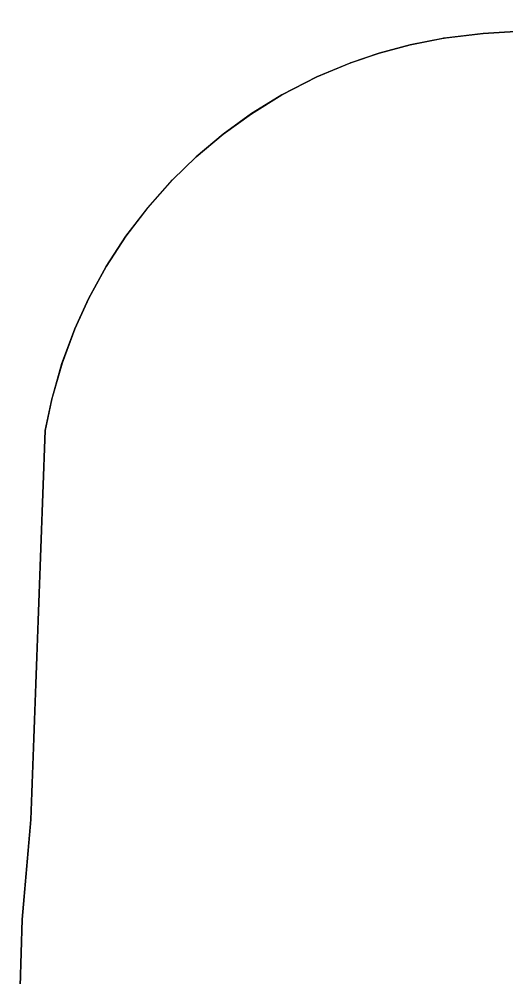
# Model space of a CAD drawing. Header units: inches. Extents: x -58.9 to 13, y -8.9 to 33.
# Drawn here: x -58.87 to -48.78, y 12.89 to 32.72 of the extents above; entities that cross this region are included whole.
import ezdxf

# ---------------------------------------------------------------- set-up
doc = ezdxf.new("R2010")
doc.units = ezdxf.units.IN
doc.layers.add('TABLE-TOPVEN', color=6, linetype='Continuous')

msp = doc.modelspace()

# ---------------------------------------------------------------- linework, layer by layer
at = {"layer": 'TABLE-TOPVEN', "invisible_edges": 15}
for points in [[(-49.263, 32.423, 27.324), (-44.489, 32.722, 27.324), (-44.466, -8.682, 27.324), (-49.263, -8.382, 27.324)], [(-44.494, -8.68, 28.5), (-44.489, 32.722, 28.5), (-49.263, 32.423, 28.5), (-49.263, -8.382, 28.5)], [(-49.263, -8.382, 28.5), (-49.263, 32.423, 28.5), (-50.085, 32.327, 28.5), (-50.002, -8.299, 28.5)], [(-50.075, 32.328, 27.324), (-49.263, 32.423, 27.324), (-49.263, -8.382, 27.324), (-50.015, -8.297, 27.324)], [(-50.696, -8.169, 28.5), (-50.777, 32.191, 28.5), (-51.415, 32.02, 28.5), (-51.419, -7.978, 28.5)], [(-51.416, 32.02, 27.324), (-50.774, 32.192, 27.324), (-50.698, -8.168, 27.324), (-51.415, -7.979, 27.324)], [(-50.002, -8.299, 28.5), (-50.085, 32.327, 28.5), (-50.777, 32.191, 28.5), (-50.696, -8.169, 28.5)], [(-50.774, 32.192, 27.324), (-50.075, 32.328, 27.324), (-50.015, -8.297, 27.324), (-50.698, -8.168, 27.324)], [(-52.007, 31.82, 27.324), (-51.416, 32.02, 27.324), (-51.415, -7.979, 27.324), (-52.168, -7.717, 27.324)], [(-51.419, -7.978, 28.5), (-51.415, 32.02, 28.5), (-52.011, 31.818, 28.5), (-52.165, -7.718, 28.5)], [(-52.709, 31.526, 27.324), (-52.007, 31.82, 27.324), (-52.168, -7.717, 27.324), (-52.783, -7.45, 27.324)], [(-52.165, -7.718, 28.5), (-52.011, 31.818, 28.5), (-52.704, 31.528, 28.5), (-52.782, -7.451, 28.5)], [(-52.782, -7.451, 28.5), (-52.704, 31.528, 28.5), (-53.43, 31.155, 28.5), (-53.429, -7.115, 28.5)], [(-53.43, 31.155, 27.324), (-52.709, 31.526, 27.324), (-52.783, -7.45, 27.324), (-53.429, -7.115, 27.324)], [(-53.429, -7.115, 28.5), (-53.43, 31.155, 28.5), (-54.061, 30.766, 28.5), (-54.039, -6.74, 28.5)], [(-54.058, 30.768, 27.324), (-53.43, 31.155, 27.324), (-53.429, -7.115, 27.324), (-54.039, -6.739, 27.324)], [(-54.644, 30.344, 27.324), (-54.058, 30.768, 27.324), (-54.039, -6.739, 27.324), (-54.656, -6.294, 27.324)], [(-54.039, -6.74, 28.5), (-54.061, 30.766, 28.5), (-54.647, 30.342, 28.5), (-54.655, -6.294, 28.5)], [(-55.205, 29.872, 27.324), (-54.644, 30.344, 27.324), (-54.656, -6.294, 27.324), (-55.205, -5.831, 27.324)], [(-54.655, -6.294, 28.5), (-54.647, 30.342, 28.5), (-55.205, 29.872, 28.5), (-55.205, -5.831, 28.5)], [(-55.205, -5.831, 27.324), (-55.745, -5.304, 27.324), (-55.745, 29.34, 27.324), (-55.205, 29.872, 27.324)], [(-55.205, -5.831, 28.5), (-55.205, 29.872, 28.5), (-55.695, 29.396, 28.5), (-55.745, -5.304, 28.5)], [(-55.745, -5.304, 28.5), (-55.695, 29.396, 28.5), (-56.207, 28.821, 28.5), (-56.238, -4.743, 28.5)], [(-55.745, -5.304, 27.324), (-56.236, -4.745, 27.324), (-56.236, 28.784, 27.324), (-55.745, 29.34, 27.324)], [(-56.238, -4.743, 28.5), (-56.207, 28.821, 28.5), (-56.657, 28.231, 28.5), (-56.658, -4.19, 28.5)], [(-56.236, -4.745, 27.324), (-56.657, -4.191, 27.324), (-56.657, 28.231, 27.324), (-56.236, 28.784, 27.324)], [(-56.657, -4.191, 27.324), (-57.115, -3.478, 27.324), (-57.115, 27.513, 27.324), (-56.657, 28.231, 27.324)], [(-56.658, -4.19, 28.5), (-56.657, 28.231, 28.5), (-57.067, 27.601, 28.5), (-57.114, -3.48, 28.5)], [(-57.114, -3.48, 28.5), (-57.067, 27.601, 28.5), (-57.43, 26.937, 28.5), (-57.438, -2.88, 28.5)], [(-57.115, -3.478, 27.324), (-57.438, -2.88, 27.324), (-57.426, 26.946, 27.324), (-57.115, 27.513, 27.324)], [(-57.438, -2.88, 27.324), (-57.716, -2.269, 27.324), (-57.716, 26.312, 27.324), (-57.426, 26.946, 27.324)], [(-57.438, -2.88, 28.5), (-57.438, 26.937, 28.5), (-57.714, 26.315, 28.5), (-57.716, -2.27, 28.5)], [(-57.716, -2.27, 28.5), (-57.714, 26.315, 28.5), (-57.981, 25.595, 28.5), (-57.971, -1.585, 28.5)], [(-57.716, -2.269, 27.324), (-57.974, -1.576, 27.324), (-57.979, 25.603, 27.324), (-57.716, 26.31, 27.324)], [(-57.971, -1.585, 28.5), (-57.981, 25.595, 28.5), (-58.193, 24.855, 28.5), (-58.165, -0.925, 28.5)], [(-57.974, -1.576, 27.324), (-58.165, -0.925, 27.324), (-58.191, 24.863, 27.324), (-57.979, 25.603, 27.324)], [(-58.165, -0.925, 27.324), (-58.328, -0.168, 27.324), (-58.328, 24.209, 27.324), (-58.191, 24.863, 27.324)], [(-58.165, -0.925, 28.5), (-58.193, 24.855, 28.5), (-58.328, 24.209, 28.5), (-58.328, -0.168, 28.5)], [(-58.328, -0.168, 27.324), (-58.627, 7.884, 27.324), (-58.627, 16.158, 27.324), (-58.328, 24.209, 27.324)], [(-58.328, -0.168, 28.5), (-58.328, 24.209, 28.5), (-58.626, 16.157, 28.5), (-58.627, 7.883, 28.5)], [(-58.627, 7.884, 27.324), (-58.806, 9.948, 27.324), (-58.806, 14.094, 27.324), (-58.627, 16.158, 27.324)], [(-58.627, 7.883, 28.5), (-58.626, 16.157, 28.5), (-58.806, 14.092, 28.5), (-58.806, 9.948, 28.5)], [(-58.645, 15.565, 27.324), (-58.656, 15.815, 27.324), (-58.645, 15.551, 27.324)], [(-58.806, 9.948, 27.324), (-58.866, 12.02, 27.324), (-58.806, 14.094, 27.324)], [(-58.806, 9.948, 28.5), (-58.806, 14.092, 28.5), (-58.866, 12.02, 28.5)]]:
    msp.add_3dface(points, dxfattribs=at)
at = {"layer": 'TABLE-TOPVEN'}
for points in [[(-44.489, 32.722, 28.5), (-44.489, 32.722, 27.324), (-49.263, 32.423, 27.324), (-49.263, 32.423, 28.5)], [(-49.263, 32.423, 28.5), (-49.263, 32.423, 27.324), (-50.075, 32.328, 27.324), (-50.085, 32.327, 28.5)], [(-50.777, 32.191, 28.5), (-50.774, 32.192, 27.324), (-51.416, 32.02, 27.324), (-51.415, 32.02, 28.5)], [(-50.085, 32.327, 28.5), (-50.075, 32.328, 27.324), (-50.774, 32.192, 27.324), (-50.777, 32.191, 28.5)], [(-51.415, 32.02, 28.5), (-51.416, 32.02, 27.324), (-52.007, 31.82, 27.324), (-52.011, 31.818, 28.5)], [(-52.011, 31.818, 28.5), (-52.007, 31.82, 27.324), (-52.709, 31.526, 27.324), (-52.704, 31.528, 28.5)], [(-52.704, 31.528, 28.5), (-52.709, 31.526, 27.324), (-53.43, 31.155, 27.324), (-53.43, 31.155, 28.5)], [(-53.43, 31.155, 28.5), (-53.43, 31.155, 27.324), (-54.058, 30.768, 27.324), (-54.061, 30.766, 28.5)], [(-54.061, 30.766, 28.5), (-54.058, 30.768, 27.324), (-54.644, 30.344, 27.324), (-54.647, 30.342, 28.5)], [(-54.647, 30.342, 28.5), (-54.644, 30.344, 27.324), (-55.205, 29.872, 27.324), (-55.205, 29.872, 28.5)], [(-55.205, 29.872, 28.5), (-55.205, 29.872, 27.324), (-55.692, 29.4, 27.324), (-55.695, 29.396, 28.5)], [(-55.695, 29.396, 28.5), (-55.692, 29.4, 27.324), (-56.205, 28.823, 27.324), (-56.207, 28.821, 28.5)], [(-56.207, 28.821, 28.5), (-56.205, 28.823, 27.324), (-56.657, 28.231, 27.324), (-56.657, 28.231, 28.5)], [(-56.657, 28.231, 28.5), (-56.657, 28.231, 27.324), (-57.066, 27.602, 27.324), (-57.067, 27.601, 28.5)], [(-57.067, 27.601, 28.5), (-57.066, 27.602, 27.324), (-57.426, 26.946, 27.324), (-57.43, 26.937, 28.5)], [(-57.43, 26.937, 28.5), (-57.426, 26.946, 27.324), (-57.715, 26.312, 27.324), (-57.714, 26.315, 28.5)], [(-57.714, 26.315, 28.5), (-57.715, 26.312, 27.324), (-57.979, 25.603, 27.324), (-57.981, 25.595, 28.5)], [(-57.981, 25.595, 28.5), (-57.979, 25.603, 27.324), (-58.191, 24.863, 27.324), (-58.193, 24.855, 28.5)], [(-58.193, 24.855, 28.5), (-58.191, 24.863, 27.324), (-58.328, 24.209, 27.324), (-58.328, 24.209, 28.5)], [(-58.328, 24.209, 28.5), (-58.328, 24.209, 27.324), (-58.627, 16.158, 27.324), (-58.626, 16.157, 28.5)], [(-58.626, 16.157, 28.5), (-58.627, 16.158, 27.324), (-58.806, 14.094, 27.324), (-58.806, 14.092, 28.5)], [(-58.806, 14.092, 28.5), (-58.806, 14.094, 27.324), (-58.866, 12.02, 27.324), (-58.866, 12.02, 28.5)]]:
    msp.add_3dface(points, dxfattribs=at)

doc.saveas('drawing.dxf')
